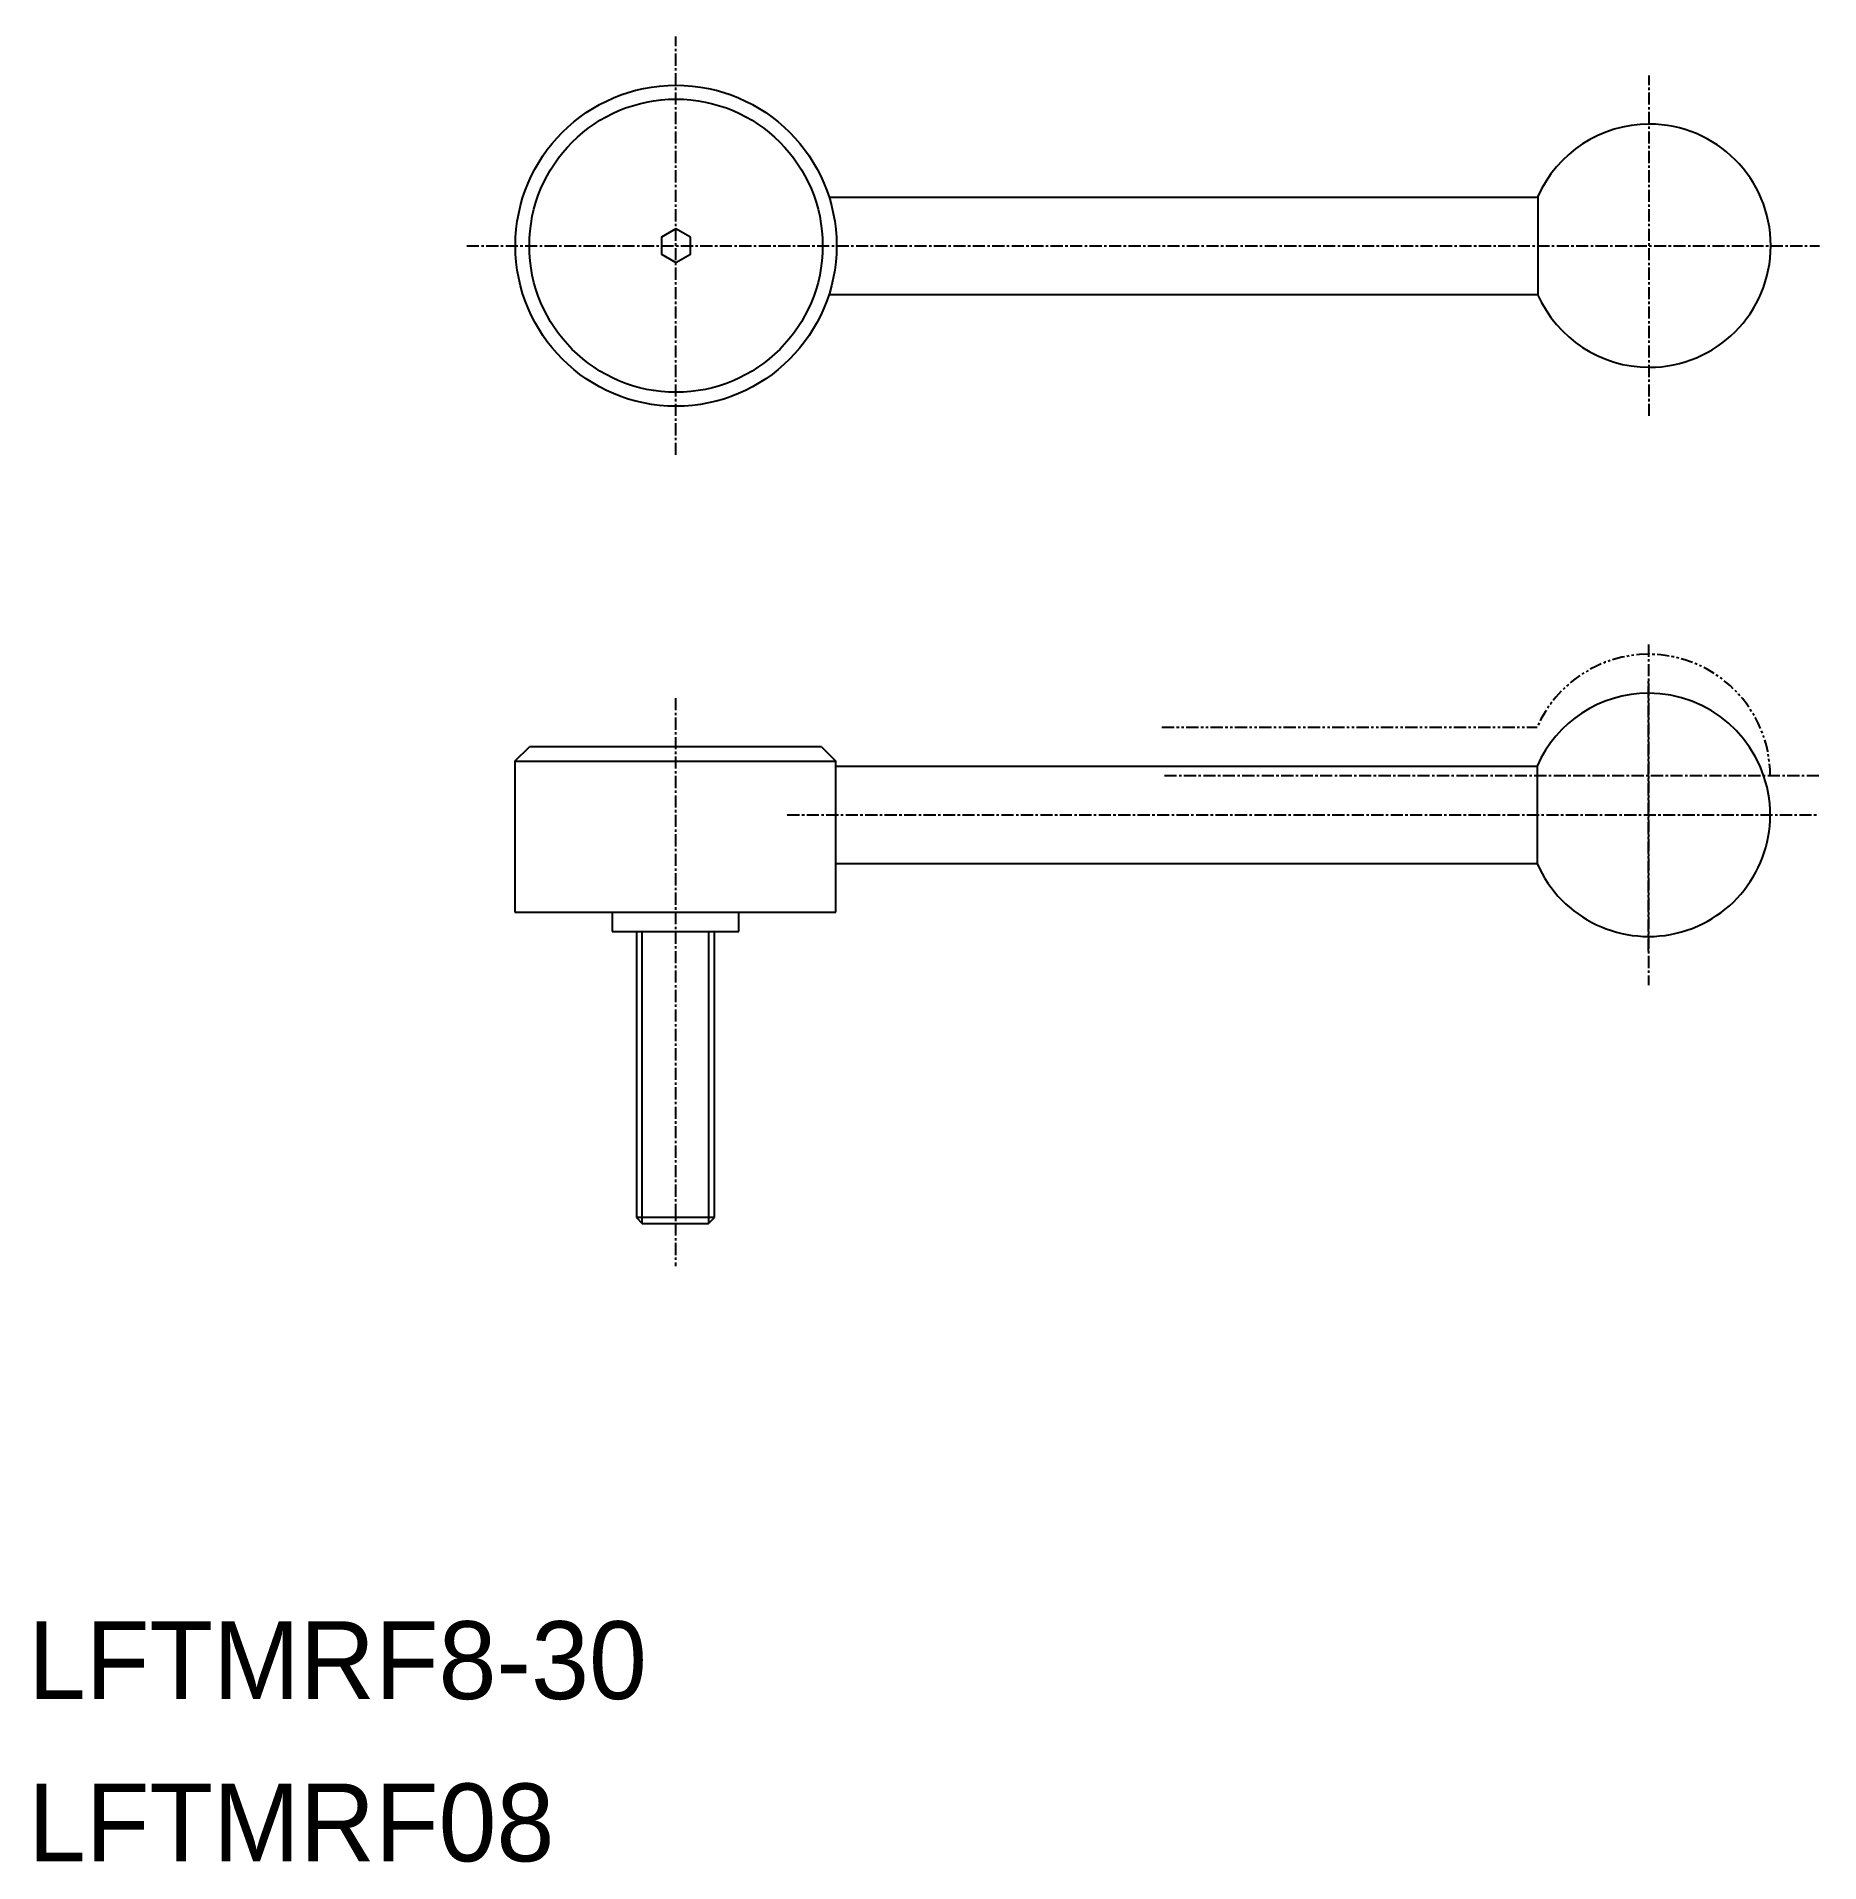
# Model space of a CAD drawing. Extents: x -4477 to -4294, y -788 to -600.
import ezdxf
from ezdxf.enums import TextEntityAlignment as Align

# ---------------------------------------------------------------- set-up
doc = ezdxf.new("R2010")
doc.units = 0
doc.linetypes.add('CENTER', pattern=[2, 1.25, -0.25, 0.25, -0.25])
doc.linetypes.add('PHANTOM', pattern=[2.5, 1.25, -0.25, 0.25, -0.25, 0.25, -0.25])
doc.layers.get('0').update_dxf_attribs({"linetype": 'CONTINUOUS'})
doc.layers.add('CENTER', color=1, linetype='CENTER')

msp = doc.modelspace()

# ---------------------------------------------------------------- linework, layer by layer
at = {"color": 7, "linetype": 'CONTINUOUS'}
for p, q in [((-4395.97, -616.99), (-4323.15, -616.99)), ((-4323.15, -616.99), (-4323.15, -626.99)), ((-4395.97, -626.99), (-4323.15, -626.99)), ((-4428.26, -674.99), (-4426.76, -673.49)), ((-4396.76, -673.49), (-4426.76, -673.49)), ((-4396.76, -673.49), (-4395.26, -674.99)), ((-4428.26, -674.99), (-4395.26, -674.99)), ((-4428.26, -674.99), (-4428.26, -690.49)), ((-4395.26, -690.49), (-4395.26, -674.99)), ((-4395.26, -675.49), (-4323.22, -675.49)), ((-4323.22, -675.49), (-4323.22, -685.49)), ((-4395.26, -685.49), (-4323.22, -685.49)), ((-4428.26, -690.49), (-4395.26, -690.49)), ((-4418.26, -690.49), (-4418.26, -692.49)), ((-4405.26, -692.49), (-4405.26, -690.49)), ((-4418.26, -692.49), (-4405.26, -692.49)), ((-4415.76, -692.49), (-4415.76, -721.89)), ((-4407.76, -721.89), (-4407.76, -692.49)), ((-4415.76, -721.89), (-4415.16, -722.49)), ((-4407.76, -721.89), (-4415.76, -721.89)), ((-4415.16, -722.49), (-4408.36, -722.49)), ((-4408.36, -722.49), (-4407.76, -721.89))]:
    msp.add_line(p, q, dxfattribs=at)
at = {"color": 3, "linetype": 'PHANTOM'}
msp.add_line((-4361.76, -671.49), (-4323.22, -671.49), dxfattribs=at)
for p, q in [((-4352.13, -671.49), (-4352.13, -671.49)), ((-4342.49, -671.49), (-4342.49, -671.49))]:
    msp.add_line(p, q)
at = {"color": 1, "linetype": 'CONTINUOUS'}
for p, q in [((-4364.09, -680.49), (-4364.09, -680.49)), ((-4357.61, -680.49), (-4357.61, -680.49)), ((-4342.22, -685.49), (-4342.22, -685.49))]:
    msp.add_line(p, q, dxfattribs=at)
at = {"color": 3, "linetype": 'CONTINUOUS'}
for p, q in [((-4415.16, -722.49), (-4415.16, -692.49)), ((-4408.36, -692.49), (-4408.36, -722.49))]:
    msp.add_line(p, q, dxfattribs=at)
at = {"color": 7, "linetype": 'CONTINUOUS'}
msp.add_lwpolyline([(-4410.2, -621.12), (-4411.7, -620.26), (-4413.2, -621.12), (-4413.2, -622.85), (-4411.7, -623.72), (-4410.2, -622.85)], close=True, dxfattribs=at)
for radius in [16.5, 15.07]:
    msp.add_circle((-4411.7, -621.99), radius, dxfattribs=at)
for centre, start, end in [((-4311.7, -621.99), 90, 156.4218), ((-4311.7, -621.99), 270, 90), ((-4311.7, -621.99), 203.5782, 270), ((-4311.76, -680.49), 90, 156.4218), ((-4311.76, -680.49), 203.5782, 90)]:
    msp.add_arc(centre, 12.5, start, end, dxfattribs=at)
at = {"color": 3, "linetype": 'PHANTOM'}
for start, end in [(90, 156.4218), (0, 90)]:
    msp.add_arc((-4311.76, -676.49), 12.5, start, end, dxfattribs=at)
at = {"layer": 'CENTER', "color": 1, "linetype": 'CENTER'}
for p, q in [((-4411.7, -643.49), (-4411.7, -600.49)), ((-4311.7, -639.49), (-4311.7, -604.49)), ((-4433.2, -621.99), (-4294.2, -621.99)), ((-4311.76, -662.99), (-4311.76, -697.99)), ((-4411.76, -668.49), (-4411.76, -726.89)), ((-4294.26, -676.49), (-4361.76, -676.49)), ((-4400.26, -680.49), (-4294.26, -680.49))]:
    msp.add_line(p, q, dxfattribs=at)
at = {"layer": 'CENTER', "linetype": 'CENTER'}
msp.add_line((-4311.76, -694.49), (-4311.76, -666.49), dxfattribs=at)

# ---------------------------------------------------------------- texts
at = {"color": 7, "linetype": 'CONTINUOUS'}
for s, p in [('LFTMRF8-30', (-4478.29, -773.78)), ('LFTMRF08', (-4478.29, -790.46))]:
    msp.add_text(s, height=8, dxfattribs=at).set_placement(p, align=Align.BOTTOM_LEFT)

doc.saveas('drawing.dxf')
